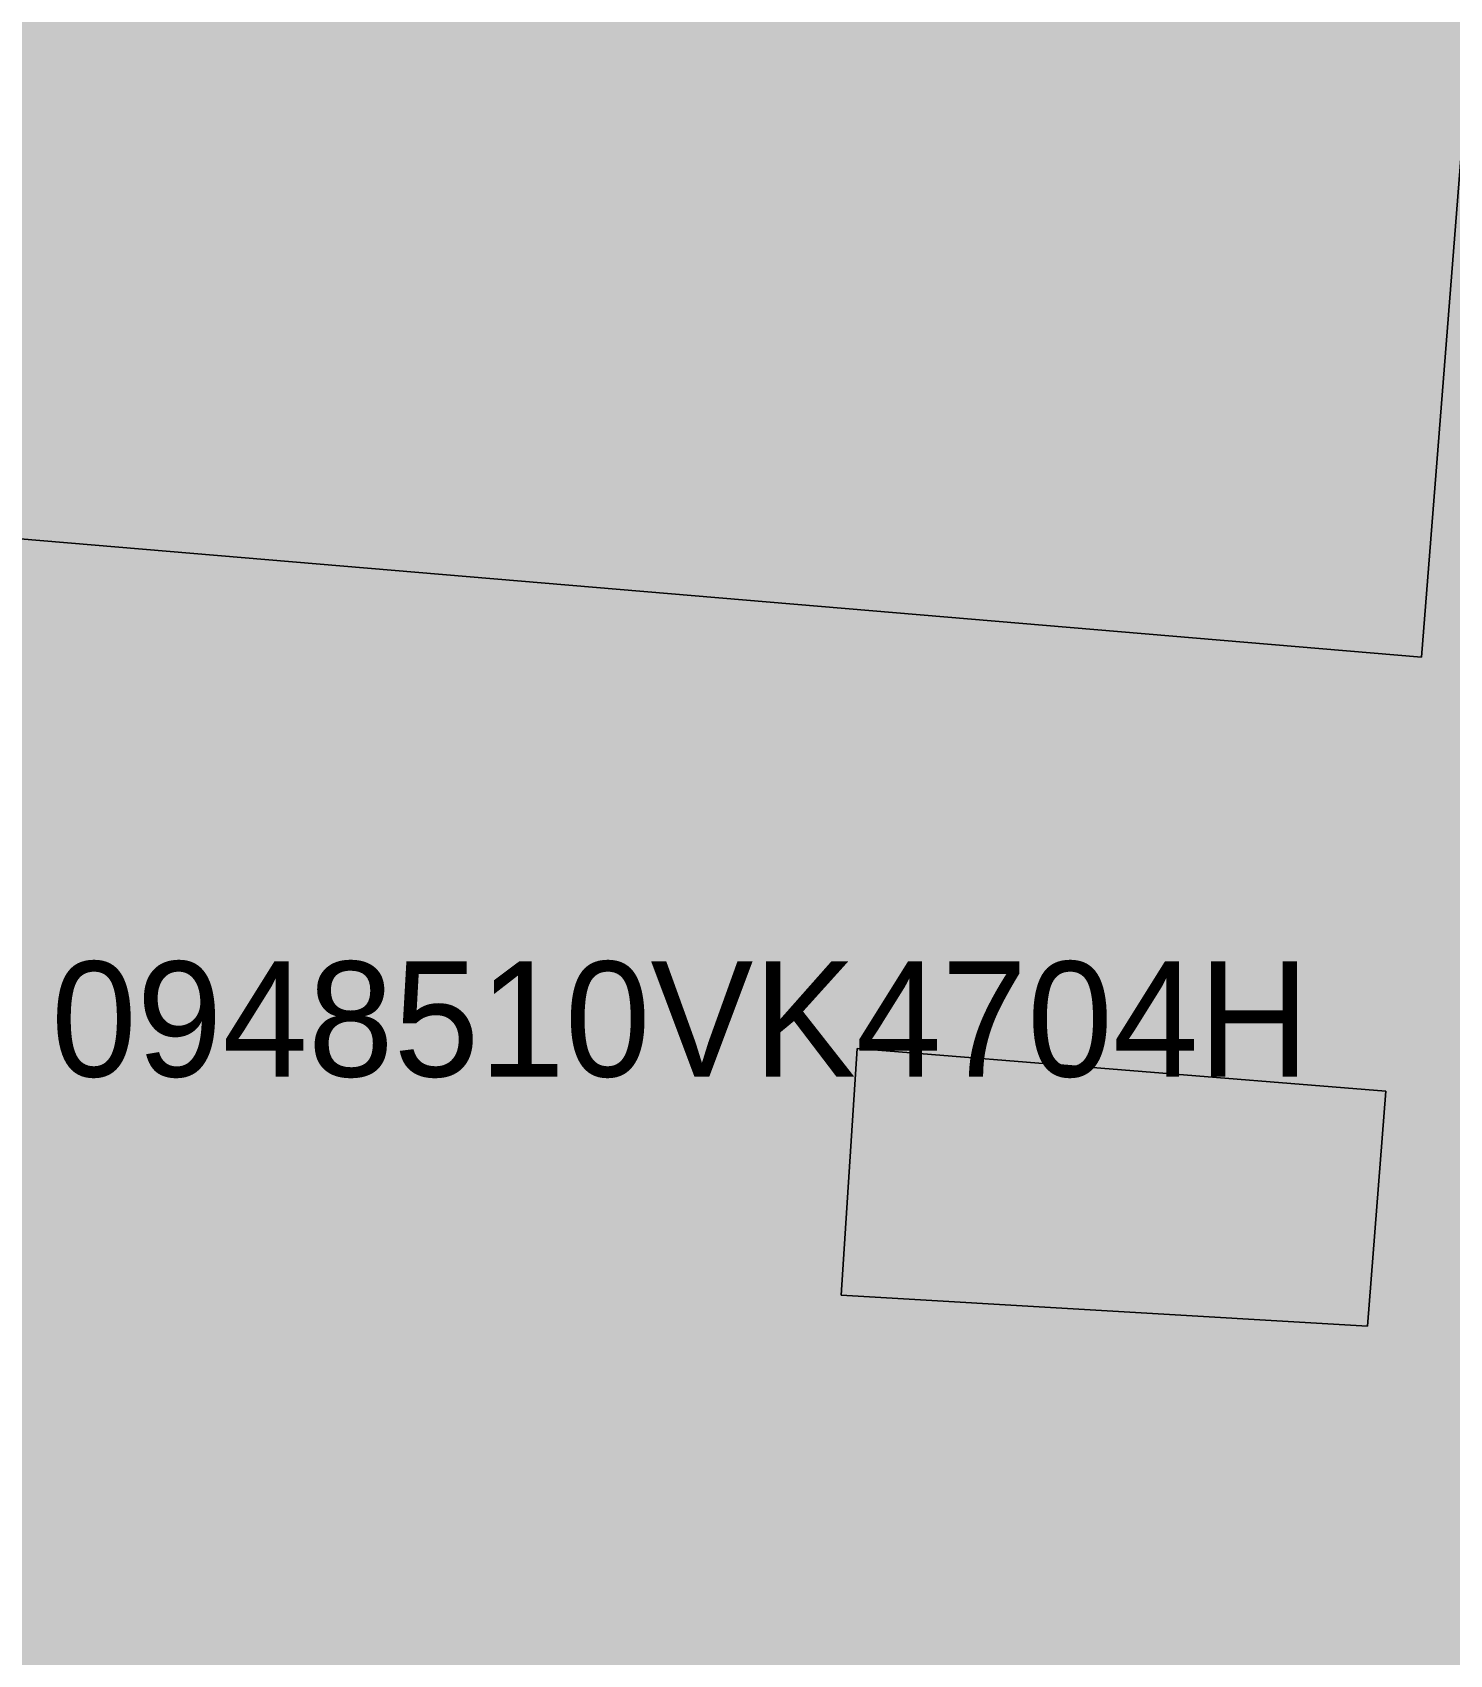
# Model space of a CAD drawing. Header units: metres. Extents: x -6 to 1255, y -2 to 532.
# Drawn here: x 1168.29 to 1180.6, y 166.81 to 180.9 of the extents above; entities that cross this region are included whole.
import ezdxf

# ---------------------------------------------------------------- set-up
doc = ezdxf.new("R2010")
doc.units = ezdxf.units.M
doc.header["$MEASUREMENT"] = 0
for name, color, linetype, lineweight, true_color in [('TPX_BUILDINGS', 7, 'CONTINUOUS', 0, 0x000000), ('TPX_BUILDINGS_HATCH', 7, 'CONTINUOUS', 0, 0xf0f0f0), ('TPX_BUILDINGS_SHADOWS_HATCH', 7, 'CONTINUOUS', 0, 0x000000), ('TPX_BUILDINGS_SHADOWS_OUTLINES', 7, 'CONTINUOUS', 0, 0x000000), ('TPX_CADASTRES', 7, 'CONTINUOUS', 0, 0x646464), ('TPX_CADASTRES_TEXT', 7, 'CONTINUOUS', 0, 0x000000)]:
    doc.layers.add(name, color=color, linetype=linetype, lineweight=lineweight, true_color=true_color)

msp = doc.modelspace()

# ---------------------------------------------------------------- hatches: boundary and pattern name
at = {"layer": 'TPX_BUILDINGS_HATCH'}
h = msp.add_hatch(color=256, dxfattribs=at)
h.paths.add_polyline_path([(1163.318, 202.801), (1162.167, 177.001), (1165.977, 176.681), (1166.847, 176.611), (1180.357, 175.471), (1180.827, 181.421), (1181.077, 184.551), (1181.257, 186.861), (1181.927, 195.361), (1182.147, 198.201), (1182.207, 198.981), (1182.287, 199.931), (1182.317, 200.371), (1168.117, 202.191), (1163.318, 202.801)])
h.paths.add_polyline_path([(1172.447, 183.551), (1172.637, 187.201), (1172.967, 193.661), (1178.197, 192.981), (1177.667, 183.271), (1172.447, 183.551)], flags=16)
h = msp.add_hatch(color=256, dxfattribs=at)
h.paths.add_polyline_path([(1162.167, 177.001), (1161.587, 166.211), (1165.367, 166.081), (1166.747, 166.031), (1169.121, 165.948), (1179.427, 165.59), (1179.567, 165.59), (1181.487, 165.54), (1183.51, 165.486), (1183.717, 165.48), (1184.177, 169.7), (1184.797, 175.28), (1185.007, 177.22), (1185.377, 180.57), (1185.757, 184.051), (1184.417, 184.191), (1181.077, 184.551), (1180.827, 181.421), (1180.357, 175.471), (1166.847, 176.611), (1165.977, 176.681), (1162.167, 177.001)])
h.paths.add_polyline_path([(1175.317, 169.931), (1175.457, 172.071), (1180.047, 171.701), (1179.887, 169.661), (1175.317, 169.931)], flags=16)
at = {"layer": 'TPX_BUILDINGS_SHADOWS_HATCH'}
msp.add_hatch(color=256, dxfattribs=at).paths.add_polyline_path([(1175.457, 172.071), (1175.317, 169.931), (1179.887, 169.661), (1180.047, 171.701), (1175.457, 172.071)])

# ---------------------------------------------------------------- linework, layer by layer
at = {"layer": 'TPX_BUILDINGS', "elevation": 0.042}
for points in [[(1163.318, 202.801), (1162.167, 177.001), (1165.977, 176.681), (1166.847, 176.611), (1180.357, 175.471), (1180.827, 181.421), (1181.077, 184.551), (1181.257, 186.861), (1181.927, 195.361), (1182.147, 198.201), (1182.207, 198.981), (1182.287, 199.931), (1182.317, 200.371), (1168.117, 202.191)], [(1162.167, 177.001), (1161.587, 166.211), (1165.367, 166.081), (1166.747, 166.031), (1169.121, 165.948), (1179.427, 165.59), (1179.567, 165.59), (1181.487, 165.54), (1183.51, 165.486), (1183.717, 165.48), (1184.177, 169.7), (1184.797, 175.28), (1185.007, 177.22), (1185.377, 180.57), (1185.757, 184.051), (1184.417, 184.191), (1181.077, 184.551), (1180.827, 181.421), (1180.357, 175.471), (1166.847, 176.611), (1165.977, 176.681)], [(1175.317, 169.931), (1175.457, 172.071), (1180.047, 171.701), (1179.887, 169.661)]]:
    msp.add_lwpolyline(points, close=True, dxfattribs=at)
at = {"layer": 'TPX_BUILDINGS_SHADOWS_OUTLINES', "elevation": 0.039}
msp.add_lwpolyline([(1175.457, 172.071), (1175.317, 169.931), (1179.887, 169.661), (1180.047, 171.701)], close=True, dxfattribs=at)
at = {"layer": 'TPX_CADASTRES', "elevation": 0.024}
for points in [[(1163.318, 202.801), (1162.167, 177.001), (1165.977, 176.681), (1166.847, 176.611), (1180.357, 175.471), (1180.827, 181.421), (1181.077, 184.551), (1181.257, 186.861), (1181.927, 195.361), (1182.147, 198.201), (1182.207, 198.981), (1182.287, 199.931), (1182.317, 200.371), (1168.117, 202.191)], [(1162.167, 177.001), (1161.587, 166.211), (1165.367, 166.081), (1166.747, 166.031), (1179.427, 165.591), (1179.567, 165.591), (1181.487, 165.541), (1183.717, 165.481), (1184.177, 169.701), (1184.797, 175.281), (1185.007, 177.221), (1185.377, 180.571), (1185.757, 184.051), (1184.417, 184.191), (1181.077, 184.551), (1180.827, 181.421), (1180.357, 175.471), (1166.847, 176.611), (1165.977, 176.681)]]:
    msp.add_lwpolyline(points, close=True, dxfattribs=at)

# ---------------------------------------------------------------- texts
at = {"layer": 'TPX_CADASTRES_TEXT'}
msp.add_text('0948510VK4704H', height=1, dxfattribs=at).set_placement((1168.455, 171.828, 0.024))

doc.saveas('drawing.dxf')
